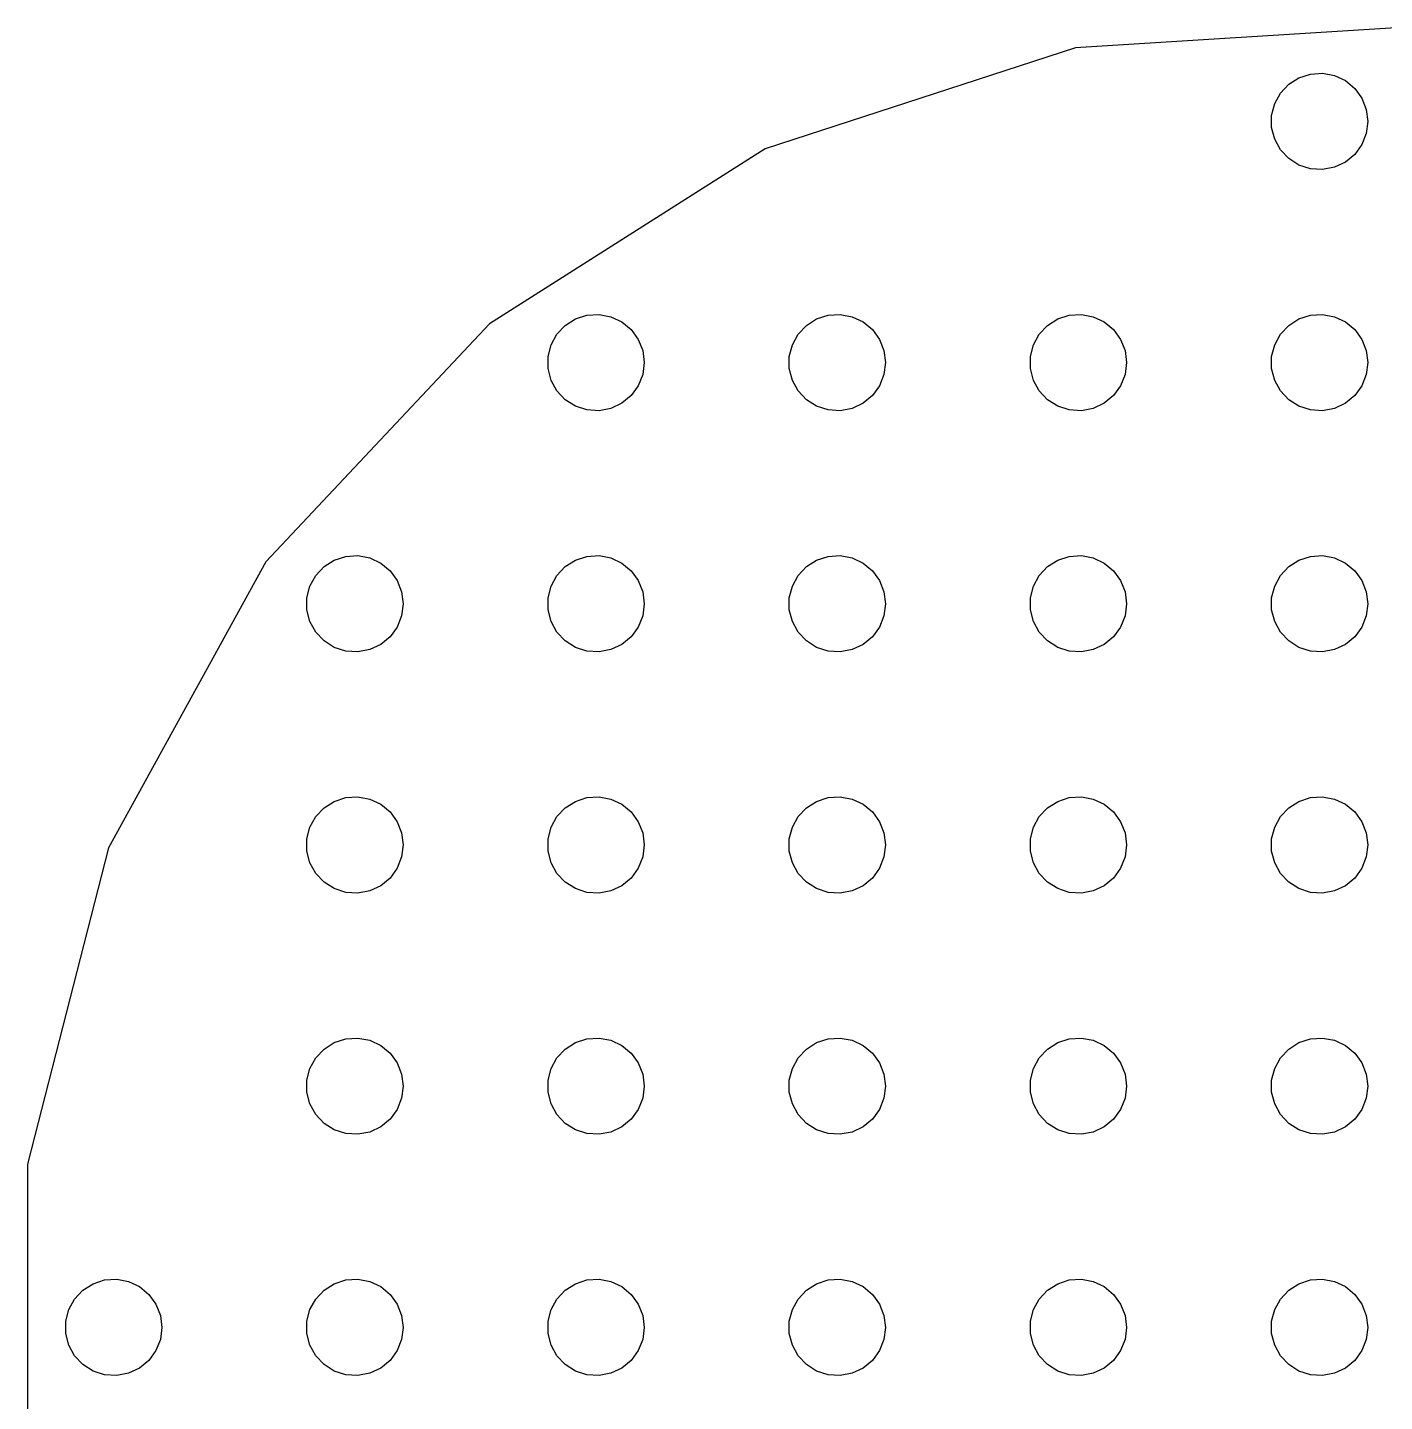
# Model space of a CAD drawing. Header units: metres. Extents: x -80 to 81, y -81 to 81.
# Drawn here: x -80.4 to 4, y -4.6 to 80.8 of the extents above; entities that cross this region are included whole.
import ezdxf

# ---------------------------------------------------------------- set-up
doc = ezdxf.new("R2010")
doc.units = ezdxf.units.M

msp = doc.modelspace()

# ---------------------------------------------------------------- linework, layer by layer
for p, q in [((5.08603, 80.8402), (-15.1779, 79.5653)), ((-15.1779, 79.5653), (-34.4881, 73.291)), ((-1.27733, 77.7145), (-0.562134, 77.9469)), ((-0.562134, 77.9469), (0.18837, 77.9941)), ((0.18837, 77.9941), (0.927048, 77.8532)), ((0.927048, 77.8532), (1.60747, 77.533)), ((-2.42705, 76.7634), (-1.91226, 77.3115)), ((-1.91226, 77.3115), (-1.27733, 77.7145)), ((1.60747, 77.533), (2.1869, 77.0536)), ((2.1869, 77.0536), (2.62891, 76.4453)), ((-2.97633, 75.376), (-2.78932, 76.1044)), ((-2.78932, 76.1044), (-2.42705, 76.7634)), ((2.62891, 76.4453), (2.90575, 75.7461)), ((-2.97633, 74.624), (-2.97633, 75.376)), ((2.90575, 75.7461), (3, 75)), ((-2.78932, 73.8956), (-2.97633, 74.624)), ((3, 75), (2.90575, 74.2539)), ((-2.42705, 73.2366), (-2.78932, 73.8956)), ((2.62891, 73.5547), (2.1869, 72.9464)), ((2.90575, 74.2539), (2.62891, 73.5547)), ((-34.4881, 73.291), (-51.6313, 62.4116)), ((-1.91226, 72.6885), (-2.42705, 73.2366)), ((-1.27733, 72.2855), (-1.91226, 72.6885)), ((2.1869, 72.9464), (1.60747, 72.467)), ((-0.562134, 72.0531), (-1.27733, 72.2855)), ((0.18837, 72.0059), (-0.562134, 72.0531)), ((0.927048, 72.1468), (0.18837, 72.0059)), ((1.60747, 72.467), (0.927048, 72.1468)), ((-51.6313, 62.4116), (-65.5304, 47.6106)), ((-46.9123, 62.3115), (-46.2773, 62.7145)), ((-46.2773, 62.7145), (-45.5621, 62.9469)), ((-45.5621, 62.9469), (-44.8116, 62.9941)), ((-44.8116, 62.9941), (-44.0729, 62.8532)), ((-44.0729, 62.8532), (-43.3925, 62.533)), ((-43.3925, 62.533), (-42.8131, 62.0536)), ((-31.9123, 62.3115), (-31.2773, 62.7145)), ((-31.2773, 62.7145), (-30.5621, 62.9469)), ((-30.5621, 62.9469), (-29.8116, 62.9941)), ((-29.8116, 62.9941), (-29.0729, 62.8532)), ((-29.0729, 62.8532), (-28.3925, 62.533)), ((-28.3925, 62.533), (-27.8131, 62.0536)), ((-16.9123, 62.3115), (-16.2773, 62.7145)), ((-16.2773, 62.7145), (-15.5621, 62.9469)), ((-15.5621, 62.9469), (-14.8116, 62.9941)), ((-14.8116, 62.9941), (-14.0729, 62.8532)), ((-14.0729, 62.8532), (-13.3925, 62.533)), ((-13.3925, 62.533), (-12.8131, 62.0536)), ((-1.91226, 62.3115), (-1.27733, 62.7145)), ((-1.27733, 62.7145), (-0.562134, 62.9469)), ((-0.562134, 62.9469), (0.18837, 62.9941)), ((0.18837, 62.9941), (0.927048, 62.8532)), ((0.927048, 62.8532), (1.60747, 62.533)), ((1.60747, 62.533), (2.1869, 62.0536)), ((-47.7893, 61.1044), (-47.427, 61.7634)), ((-47.427, 61.7634), (-46.9123, 62.3115)), ((-42.8131, 62.0536), (-42.3711, 61.4453)), ((-32.7893, 61.1044), (-32.427, 61.7634)), ((-32.427, 61.7634), (-31.9123, 62.3115)), ((-27.8131, 62.0536), (-27.3711, 61.4453)), ((-17.7893, 61.1044), (-17.427, 61.7634)), ((-17.427, 61.7634), (-16.9123, 62.3115)), ((-12.8131, 62.0536), (-12.3711, 61.4453)), ((-2.78932, 61.1044), (-2.42705, 61.7634)), ((-2.42705, 61.7634), (-1.91226, 62.3115)), ((2.1869, 62.0536), (2.62891, 61.4453)), ((-47.9763, 60.376), (-47.7893, 61.1044)), ((-42.3711, 61.4453), (-42.0942, 60.7461)), ((-42.0942, 60.7461), (-42, 60)), ((-32.9763, 60.376), (-32.7893, 61.1044)), ((-27.3711, 61.4453), (-27.0942, 60.7461)), ((-27.0942, 60.7461), (-27, 60)), ((-17.9763, 60.376), (-17.7893, 61.1044)), ((-12.3711, 61.4453), (-12.0942, 60.7461)), ((-12.0942, 60.7461), (-12, 60)), ((-2.97633, 60.376), (-2.78932, 61.1044)), ((2.62891, 61.4453), (2.90575, 60.7461)), ((2.90575, 60.7461), (3, 60)), ((-47.9763, 59.624), (-47.9763, 60.376)), ((-42, 60), (-42.0942, 59.2539)), ((-32.9763, 59.624), (-32.9763, 60.376)), ((-27, 60), (-27.0942, 59.2539)), ((-17.9763, 59.624), (-17.9763, 60.376)), ((-12, 60), (-12.0942, 59.2539)), ((-2.97633, 59.624), (-2.97633, 60.376)), ((3, 60), (2.90575, 59.2539)), ((-47.7893, 58.8956), (-47.9763, 59.624)), ((-42.0942, 59.2539), (-42.3711, 58.5547)), ((-32.7893, 58.8956), (-32.9763, 59.624)), ((-27.0942, 59.2539), (-27.3711, 58.5547)), ((-17.7893, 58.8956), (-17.9763, 59.624)), ((-12.0942, 59.2539), (-12.3711, 58.5547)), ((-2.78932, 58.8956), (-2.97633, 59.624)), ((2.90575, 59.2539), (2.62891, 58.5547)), ((-47.427, 58.2366), (-47.7893, 58.8956)), ((-46.9123, 57.6885), (-47.427, 58.2366)), ((-42.3711, 58.5547), (-42.8131, 57.9464)), ((-32.427, 58.2366), (-32.7893, 58.8956)), ((-31.9123, 57.6885), (-32.427, 58.2366)), ((-27.3711, 58.5547), (-27.8131, 57.9464)), ((-17.427, 58.2366), (-17.7893, 58.8956)), ((-16.9123, 57.6885), (-17.427, 58.2366)), ((-12.3711, 58.5547), (-12.8131, 57.9464)), ((-2.42705, 58.2366), (-2.78932, 58.8956)), ((-1.91226, 57.6885), (-2.42705, 58.2366)), ((2.62891, 58.5547), (2.1869, 57.9464)), ((-46.2773, 57.2855), (-46.9123, 57.6885)), ((-45.5621, 57.0531), (-46.2773, 57.2855)), ((-43.3925, 57.467), (-44.0729, 57.1468)), ((-42.8131, 57.9464), (-43.3925, 57.467)), ((-31.2773, 57.2855), (-31.9123, 57.6885)), ((-30.5621, 57.0531), (-31.2773, 57.2855)), ((-28.3925, 57.467), (-29.0729, 57.1468)), ((-27.8131, 57.9464), (-28.3925, 57.467)), ((-16.2773, 57.2855), (-16.9123, 57.6885)), ((-15.5621, 57.0531), (-16.2773, 57.2855)), ((-13.3925, 57.467), (-14.0729, 57.1468)), ((-12.8131, 57.9464), (-13.3925, 57.467)), ((-1.27733, 57.2855), (-1.91226, 57.6885)), ((-0.562134, 57.0531), (-1.27733, 57.2855)), ((1.60747, 57.467), (0.927048, 57.1468)), ((2.1869, 57.9464), (1.60747, 57.467)), ((-44.8116, 57.0059), (-45.5621, 57.0531)), ((-44.0729, 57.1468), (-44.8116, 57.0059)), ((-29.8116, 57.0059), (-30.5621, 57.0531)), ((-29.0729, 57.1468), (-29.8116, 57.0059)), ((-14.8116, 57.0059), (-15.5621, 57.0531)), ((-14.0729, 57.1468), (-14.8116, 57.0059)), ((0.18837, 57.0059), (-0.562134, 57.0531)), ((0.927048, 57.1468), (0.18837, 57.0059)), ((-61.2773, 47.7145), (-60.5621, 47.9469)), ((-60.5621, 47.9469), (-59.8116, 47.9941)), ((-59.8116, 47.9941), (-59.0729, 47.8532)), ((-59.0729, 47.8532), (-58.3925, 47.533)), ((-46.2773, 47.7145), (-45.5621, 47.9469)), ((-45.5621, 47.9469), (-44.8116, 47.9941)), ((-44.8116, 47.9941), (-44.0729, 47.8532)), ((-44.0729, 47.8532), (-43.3925, 47.533)), ((-31.2773, 47.7145), (-30.5621, 47.9469)), ((-30.5621, 47.9469), (-29.8116, 47.9941)), ((-29.8116, 47.9941), (-29.0729, 47.8532)), ((-29.0729, 47.8532), (-28.3925, 47.533)), ((-16.2773, 47.7145), (-15.5621, 47.9469)), ((-15.5621, 47.9469), (-14.8116, 47.9941)), ((-14.8116, 47.9941), (-14.0729, 47.8532)), ((-14.0729, 47.8532), (-13.3925, 47.533)), ((-1.27733, 47.7145), (-0.562134, 47.9469)), ((-0.562134, 47.9469), (0.18837, 47.9941)), ((0.18837, 47.9941), (0.927048, 47.8532)), ((0.927048, 47.8532), (1.60747, 47.533)), ((-65.5304, 47.6106), (-75.3119, 29.8181)), ((-62.427, 46.7634), (-61.9123, 47.3115)), ((-61.9123, 47.3115), (-61.2773, 47.7145)), ((-58.3925, 47.533), (-57.8131, 47.0536)), ((-57.8131, 47.0536), (-57.3711, 46.4453)), ((-47.427, 46.7634), (-46.9123, 47.3115)), ((-46.9123, 47.3115), (-46.2773, 47.7145)), ((-43.3925, 47.533), (-42.8131, 47.0536)), ((-42.8131, 47.0536), (-42.3711, 46.4453)), ((-32.427, 46.7634), (-31.9123, 47.3115)), ((-31.9123, 47.3115), (-31.2773, 47.7145)), ((-28.3925, 47.533), (-27.8131, 47.0536)), ((-27.8131, 47.0536), (-27.3711, 46.4453)), ((-17.427, 46.7634), (-16.9123, 47.3115)), ((-16.9123, 47.3115), (-16.2773, 47.7145)), ((-13.3925, 47.533), (-12.8131, 47.0536)), ((-12.8131, 47.0536), (-12.3711, 46.4453)), ((-2.42705, 46.7634), (-1.91226, 47.3115)), ((-1.91226, 47.3115), (-1.27733, 47.7145)), ((1.60747, 47.533), (2.1869, 47.0536)), ((2.1869, 47.0536), (2.62891, 46.4453)), ((-62.7893, 46.1044), (-62.427, 46.7634)), ((-57.3711, 46.4453), (-57.0942, 45.7461)), ((-47.7893, 46.1044), (-47.427, 46.7634)), ((-42.3711, 46.4453), (-42.0942, 45.7461)), ((-32.7893, 46.1044), (-32.427, 46.7634)), ((-27.3711, 46.4453), (-27.0942, 45.7461)), ((-17.7893, 46.1044), (-17.427, 46.7634)), ((-12.3711, 46.4453), (-12.0942, 45.7461)), ((-2.78932, 46.1044), (-2.42705, 46.7634)), ((2.62891, 46.4453), (2.90575, 45.7461)), ((-62.9763, 45.376), (-62.7893, 46.1044)), ((-62.9763, 44.624), (-62.9763, 45.376)), ((-57.0942, 45.7461), (-57, 45)), ((-47.9763, 45.376), (-47.7893, 46.1044)), ((-47.9763, 44.624), (-47.9763, 45.376)), ((-42.0942, 45.7461), (-42, 45)), ((-32.9763, 45.376), (-32.7893, 46.1044)), ((-32.9763, 44.624), (-32.9763, 45.376)), ((-27.0942, 45.7461), (-27, 45)), ((-17.9763, 45.376), (-17.7893, 46.1044)), ((-17.9763, 44.624), (-17.9763, 45.376)), ((-12.0942, 45.7461), (-12, 45)), ((-2.97633, 45.376), (-2.78932, 46.1044)), ((-2.97633, 44.624), (-2.97633, 45.376)), ((2.90575, 45.7461), (3, 45)), ((-62.7893, 43.8956), (-62.9763, 44.624)), ((-57, 45), (-57.0942, 44.2539)), ((-47.7893, 43.8956), (-47.9763, 44.624)), ((-42, 45), (-42.0942, 44.2539)), ((-32.7893, 43.8956), (-32.9763, 44.624)), ((-27, 45), (-27.0942, 44.2539)), ((-17.7893, 43.8956), (-17.9763, 44.624)), ((-12, 45), (-12.0942, 44.2539)), ((-2.78932, 43.8956), (-2.97633, 44.624)), ((3, 45), (2.90575, 44.2539)), ((-62.427, 43.2366), (-62.7893, 43.8956)), ((-57.0942, 44.2539), (-57.3711, 43.5547)), ((-47.427, 43.2366), (-47.7893, 43.8956)), ((-42.0942, 44.2539), (-42.3711, 43.5547)), ((-32.427, 43.2366), (-32.7893, 43.8956)), ((-27.0942, 44.2539), (-27.3711, 43.5547)), ((-17.427, 43.2366), (-17.7893, 43.8956)), ((-12.0942, 44.2539), (-12.3711, 43.5547)), ((-2.42705, 43.2366), (-2.78932, 43.8956)), ((2.90575, 44.2539), (2.62891, 43.5547)), ((-61.9123, 42.6885), (-62.427, 43.2366)), ((-57.8131, 42.9464), (-58.3925, 42.467)), ((-57.3711, 43.5547), (-57.8131, 42.9464)), ((-46.9123, 42.6885), (-47.427, 43.2366)), ((-42.8131, 42.9464), (-43.3925, 42.467)), ((-42.3711, 43.5547), (-42.8131, 42.9464)), ((-31.9123, 42.6885), (-32.427, 43.2366)), ((-27.8131, 42.9464), (-28.3925, 42.467)), ((-27.3711, 43.5547), (-27.8131, 42.9464)), ((-16.9123, 42.6885), (-17.427, 43.2366)), ((-12.8131, 42.9464), (-13.3925, 42.467)), ((-12.3711, 43.5547), (-12.8131, 42.9464)), ((-1.91226, 42.6885), (-2.42705, 43.2366)), ((2.1869, 42.9464), (1.60747, 42.467)), ((2.62891, 43.5547), (2.1869, 42.9464)), ((-61.2773, 42.2855), (-61.9123, 42.6885)), ((-60.5621, 42.0531), (-61.2773, 42.2855)), ((-59.8116, 42.0059), (-60.5621, 42.0531)), ((-59.0729, 42.1468), (-59.8116, 42.0059)), ((-58.3925, 42.467), (-59.0729, 42.1468)), ((-46.2773, 42.2855), (-46.9123, 42.6885)), ((-45.5621, 42.0531), (-46.2773, 42.2855)), ((-44.8116, 42.0059), (-45.5621, 42.0531)), ((-44.0729, 42.1468), (-44.8116, 42.0059)), ((-43.3925, 42.467), (-44.0729, 42.1468)), ((-31.2773, 42.2855), (-31.9123, 42.6885)), ((-30.5621, 42.0531), (-31.2773, 42.2855)), ((-29.8116, 42.0059), (-30.5621, 42.0531)), ((-29.0729, 42.1468), (-29.8116, 42.0059)), ((-28.3925, 42.467), (-29.0729, 42.1468)), ((-16.2773, 42.2855), (-16.9123, 42.6885)), ((-15.5621, 42.0531), (-16.2773, 42.2855)), ((-14.8116, 42.0059), (-15.5621, 42.0531)), ((-14.0729, 42.1468), (-14.8116, 42.0059)), ((-13.3925, 42.467), (-14.0729, 42.1468)), ((-1.27733, 42.2855), (-1.91226, 42.6885)), ((-0.562134, 42.0531), (-1.27733, 42.2855)), ((0.18837, 42.0059), (-0.562134, 42.0531)), ((0.927048, 42.1468), (0.18837, 42.0059)), ((1.60747, 42.467), (0.927048, 42.1468)), ((-61.9123, 32.3115), (-61.2773, 32.7145)), ((-61.2773, 32.7145), (-60.5621, 32.9469)), ((-60.5621, 32.9469), (-59.8116, 32.9941)), ((-59.8116, 32.9941), (-59.0729, 32.8532)), ((-59.0729, 32.8532), (-58.3925, 32.533)), ((-58.3925, 32.533), (-57.8131, 32.0536)), ((-46.9123, 32.3115), (-46.2773, 32.7145)), ((-46.2773, 32.7145), (-45.5621, 32.9469)), ((-45.5621, 32.9469), (-44.8116, 32.9941)), ((-44.8116, 32.9941), (-44.0729, 32.8532)), ((-44.0729, 32.8532), (-43.3925, 32.533)), ((-43.3925, 32.533), (-42.8131, 32.0536)), ((-31.9123, 32.3115), (-31.2773, 32.7145)), ((-31.2773, 32.7145), (-30.5621, 32.9469)), ((-30.5621, 32.9469), (-29.8116, 32.9941)), ((-29.8116, 32.9941), (-29.0729, 32.8532)), ((-29.0729, 32.8532), (-28.3925, 32.533)), ((-28.3925, 32.533), (-27.8131, 32.0536)), ((-16.9123, 32.3115), (-16.2773, 32.7145)), ((-16.2773, 32.7145), (-15.5621, 32.9469)), ((-15.5621, 32.9469), (-14.8116, 32.9941)), ((-14.8116, 32.9941), (-14.0729, 32.8532)), ((-14.0729, 32.8532), (-13.3925, 32.533)), ((-13.3925, 32.533), (-12.8131, 32.0536)), ((-1.91226, 32.3115), (-1.27733, 32.7145)), ((-1.27733, 32.7145), (-0.562134, 32.9469)), ((-0.562134, 32.9469), (0.18837, 32.9941)), ((0.18837, 32.9941), (0.927048, 32.8532)), ((0.927048, 32.8532), (1.60747, 32.533)), ((1.60747, 32.533), (2.1869, 32.0536)), ((-62.7893, 31.1044), (-62.427, 31.7634)), ((-62.427, 31.7634), (-61.9123, 32.3115)), ((-57.8131, 32.0536), (-57.3711, 31.4453)), ((-47.7893, 31.1044), (-47.427, 31.7634)), ((-47.427, 31.7634), (-46.9123, 32.3115)), ((-42.8131, 32.0536), (-42.3711, 31.4453)), ((-32.7893, 31.1044), (-32.427, 31.7634)), ((-32.427, 31.7634), (-31.9123, 32.3115)), ((-27.8131, 32.0536), (-27.3711, 31.4453)), ((-17.7893, 31.1044), (-17.427, 31.7634)), ((-17.427, 31.7634), (-16.9123, 32.3115)), ((-12.8131, 32.0536), (-12.3711, 31.4453)), ((-2.78932, 31.1044), (-2.42705, 31.7634)), ((-2.42705, 31.7634), (-1.91226, 32.3115)), ((2.1869, 32.0536), (2.62891, 31.4453)), ((-62.9763, 30.376), (-62.7893, 31.1044)), ((-57.3711, 31.4453), (-57.0942, 30.7461)), ((-47.9763, 30.376), (-47.7893, 31.1044)), ((-42.3711, 31.4453), (-42.0942, 30.7461)), ((-32.9763, 30.376), (-32.7893, 31.1044)), ((-27.3711, 31.4453), (-27.0942, 30.7461)), ((-17.9763, 30.376), (-17.7893, 31.1044)), ((-12.3711, 31.4453), (-12.0942, 30.7461)), ((-2.97633, 30.376), (-2.78932, 31.1044)), ((2.62891, 31.4453), (2.90575, 30.7461)), ((-62.9763, 29.624), (-62.9763, 30.376)), ((-57.0942, 30.7461), (-57, 30)), ((-57, 30), (-57.0942, 29.2539)), ((-47.9763, 29.624), (-47.9763, 30.376)), ((-42.0942, 30.7461), (-42, 30)), ((-42, 30), (-42.0942, 29.2539)), ((-32.9763, 29.624), (-32.9763, 30.376)), ((-27.0942, 30.7461), (-27, 30)), ((-27, 30), (-27.0942, 29.2539)), ((-17.9763, 29.624), (-17.9763, 30.376)), ((-12.0942, 30.7461), (-12, 30)), ((-12, 30), (-12.0942, 29.2539)), ((-2.97633, 29.624), (-2.97633, 30.376)), ((2.90575, 30.7461), (3, 30)), ((3, 30), (2.90575, 29.2539)), ((-75.3119, 29.8181), (-80.3613, 10.152)), ((-62.7893, 28.8956), (-62.9763, 29.624)), ((-57.0942, 29.2539), (-57.3711, 28.5547)), ((-47.7893, 28.8956), (-47.9763, 29.624)), ((-42.0942, 29.2539), (-42.3711, 28.5547)), ((-32.7893, 28.8956), (-32.9763, 29.624)), ((-27.0942, 29.2539), (-27.3711, 28.5547)), ((-17.7893, 28.8956), (-17.9763, 29.624)), ((-12.0942, 29.2539), (-12.3711, 28.5547)), ((-2.78932, 28.8956), (-2.97633, 29.624)), ((2.90575, 29.2539), (2.62891, 28.5547)), ((-62.427, 28.2366), (-62.7893, 28.8956)), ((-61.9123, 27.6884), (-62.427, 28.2366)), ((-57.3711, 28.5547), (-57.8131, 27.9464)), ((-47.427, 28.2366), (-47.7893, 28.8956)), ((-46.9123, 27.6884), (-47.427, 28.2366)), ((-42.3711, 28.5547), (-42.8131, 27.9464)), ((-32.427, 28.2366), (-32.7893, 28.8956)), ((-31.9123, 27.6884), (-32.427, 28.2366)), ((-27.3711, 28.5547), (-27.8131, 27.9464)), ((-17.427, 28.2366), (-17.7893, 28.8956)), ((-16.9123, 27.6884), (-17.427, 28.2366)), ((-12.3711, 28.5547), (-12.8131, 27.9464)), ((-2.42705, 28.2366), (-2.78932, 28.8956)), ((-1.91226, 27.6884), (-2.42705, 28.2366)), ((2.62891, 28.5547), (2.1869, 27.9464)), ((-61.2773, 27.2855), (-61.9123, 27.6884)), ((-58.3925, 27.467), (-59.0729, 27.1468)), ((-57.8131, 27.9464), (-58.3925, 27.467)), ((-46.2773, 27.2855), (-46.9123, 27.6884)), ((-43.3925, 27.467), (-44.0729, 27.1468)), ((-42.8131, 27.9464), (-43.3925, 27.467)), ((-31.2773, 27.2855), (-31.9123, 27.6884)), ((-28.3925, 27.467), (-29.0729, 27.1468)), ((-27.8131, 27.9464), (-28.3925, 27.467)), ((-16.2773, 27.2855), (-16.9123, 27.6884)), ((-13.3925, 27.467), (-14.0729, 27.1468)), ((-12.8131, 27.9464), (-13.3925, 27.467)), ((-1.27733, 27.2855), (-1.91226, 27.6884)), ((1.60747, 27.467), (0.927048, 27.1468)), ((2.1869, 27.9464), (1.60747, 27.467)), ((-60.5621, 27.0531), (-61.2773, 27.2855)), ((-59.8116, 27.0059), (-60.5621, 27.0531)), ((-59.0729, 27.1468), (-59.8116, 27.0059)), ((-45.5621, 27.0531), (-46.2773, 27.2855)), ((-44.8116, 27.0059), (-45.5621, 27.0531)), ((-44.0729, 27.1468), (-44.8116, 27.0059)), ((-30.5621, 27.0531), (-31.2773, 27.2855)), ((-29.8116, 27.0059), (-30.5621, 27.0531)), ((-29.0729, 27.1468), (-29.8116, 27.0059)), ((-15.5621, 27.0531), (-16.2773, 27.2855)), ((-14.8116, 27.0059), (-15.5621, 27.0531)), ((-14.0729, 27.1468), (-14.8116, 27.0059)), ((-0.562134, 27.0531), (-1.27733, 27.2855)), ((0.18837, 27.0059), (-0.562134, 27.0531)), ((0.927048, 27.1468), (0.18837, 27.0059)), ((-61.2773, 17.7145), (-60.5621, 17.9469)), ((-60.5621, 17.9469), (-59.8116, 17.9941)), ((-59.8116, 17.9941), (-59.0729, 17.8532)), ((-46.2773, 17.7145), (-45.5621, 17.9469)), ((-45.5621, 17.9469), (-44.8116, 17.9941)), ((-44.8116, 17.9941), (-44.0729, 17.8532)), ((-31.2773, 17.7145), (-30.5621, 17.9469)), ((-30.5621, 17.9469), (-29.8116, 17.9941)), ((-29.8116, 17.9941), (-29.0729, 17.8532)), ((-16.2773, 17.7145), (-15.5621, 17.9469)), ((-15.5621, 17.9469), (-14.8116, 17.9941)), ((-14.8116, 17.9941), (-14.0729, 17.8532)), ((-1.27733, 17.7145), (-0.562134, 17.9469)), ((-0.562134, 17.9469), (0.18837, 17.9941)), ((0.18837, 17.9941), (0.927048, 17.8532)), ((-62.427, 16.7634), (-61.9123, 17.3115)), ((-61.9123, 17.3115), (-61.2773, 17.7145)), ((-59.0729, 17.8532), (-58.3925, 17.533)), ((-58.3925, 17.533), (-57.8131, 17.0536)), ((-47.427, 16.7634), (-46.9123, 17.3115)), ((-46.9123, 17.3115), (-46.2773, 17.7145)), ((-44.0729, 17.8532), (-43.3925, 17.533)), ((-43.3925, 17.533), (-42.8131, 17.0536)), ((-32.427, 16.7634), (-31.9123, 17.3115)), ((-31.9123, 17.3115), (-31.2773, 17.7145)), ((-29.0729, 17.8532), (-28.3925, 17.533)), ((-28.3925, 17.533), (-27.8131, 17.0536)), ((-17.427, 16.7634), (-16.9123, 17.3115)), ((-16.9123, 17.3115), (-16.2773, 17.7145)), ((-14.0729, 17.8532), (-13.3925, 17.533)), ((-13.3925, 17.533), (-12.8131, 17.0536)), ((-2.42705, 16.7634), (-1.91226, 17.3115)), ((-1.91226, 17.3115), (-1.27733, 17.7145)), ((0.927048, 17.8532), (1.60747, 17.533)), ((1.60747, 17.533), (2.1869, 17.0536)), ((-62.7893, 16.1044), (-62.427, 16.7634)), ((-57.8131, 17.0536), (-57.3711, 16.4453)), ((-57.3711, 16.4453), (-57.0942, 15.7461)), ((-47.7893, 16.1044), (-47.427, 16.7634)), ((-42.8131, 17.0536), (-42.3711, 16.4453)), ((-42.3711, 16.4453), (-42.0942, 15.7461)), ((-32.7893, 16.1044), (-32.427, 16.7634)), ((-27.8131, 17.0536), (-27.3711, 16.4453)), ((-27.3711, 16.4453), (-27.0942, 15.7461)), ((-17.7893, 16.1044), (-17.427, 16.7634)), ((-12.8131, 17.0536), (-12.3711, 16.4453)), ((-12.3711, 16.4453), (-12.0942, 15.7461)), ((-2.78932, 16.1044), (-2.42705, 16.7634)), ((2.1869, 17.0536), (2.62891, 16.4453)), ((2.62891, 16.4453), (2.90575, 15.7461)), ((-62.9763, 15.376), (-62.7893, 16.1044)), ((-57.0942, 15.7461), (-57, 15)), ((-47.9763, 15.376), (-47.7893, 16.1044)), ((-42.0942, 15.7461), (-42, 15)), ((-32.9763, 15.376), (-32.7893, 16.1044)), ((-27.0942, 15.7461), (-27, 15)), ((-17.9763, 15.376), (-17.7893, 16.1044)), ((-12.0942, 15.7461), (-12, 15)), ((-2.97633, 15.376), (-2.78932, 16.1044)), ((2.90575, 15.7461), (3, 15)), ((-62.9763, 14.624), (-62.9763, 15.376)), ((-62.7893, 13.8956), (-62.9763, 14.624)), ((-57, 15), (-57.0942, 14.2539)), ((-47.9763, 14.624), (-47.9763, 15.376)), ((-47.7893, 13.8956), (-47.9763, 14.624)), ((-42, 15), (-42.0942, 14.2539)), ((-32.9763, 14.624), (-32.9763, 15.376)), ((-32.7893, 13.8956), (-32.9763, 14.624)), ((-27, 15), (-27.0942, 14.2539)), ((-17.9763, 14.624), (-17.9763, 15.376)), ((-17.7893, 13.8956), (-17.9763, 14.624)), ((-12, 15), (-12.0942, 14.2539)), ((-2.97633, 14.624), (-2.97633, 15.376)), ((-2.78932, 13.8956), (-2.97633, 14.624)), ((3, 15), (2.90575, 14.2539)), ((-62.427, 13.2366), (-62.7893, 13.8956)), ((-57.0942, 14.2539), (-57.3711, 13.5547)), ((-47.427, 13.2366), (-47.7893, 13.8956)), ((-42.0942, 14.2539), (-42.3711, 13.5547)), ((-32.427, 13.2366), (-32.7893, 13.8956)), ((-27.0942, 14.2539), (-27.3711, 13.5547)), ((-17.427, 13.2366), (-17.7893, 13.8956)), ((-12.0942, 14.2539), (-12.3711, 13.5547)), ((-2.42705, 13.2366), (-2.78932, 13.8956)), ((2.90575, 14.2539), (2.62891, 13.5547)), ((-61.9123, 12.6884), (-62.427, 13.2366)), ((-57.8131, 12.9464), (-58.3925, 12.467)), ((-57.3711, 13.5547), (-57.8131, 12.9464)), ((-46.9123, 12.6884), (-47.427, 13.2366)), ((-42.8131, 12.9464), (-43.3925, 12.467)), ((-42.3711, 13.5547), (-42.8131, 12.9464)), ((-31.9123, 12.6884), (-32.427, 13.2366)), ((-27.8131, 12.9464), (-28.3925, 12.467)), ((-27.3711, 13.5547), (-27.8131, 12.9464)), ((-16.9123, 12.6884), (-17.427, 13.2366)), ((-12.8131, 12.9464), (-13.3925, 12.467)), ((-12.3711, 13.5547), (-12.8131, 12.9464)), ((-1.91226, 12.6884), (-2.42705, 13.2366)), ((2.1869, 12.9464), (1.60747, 12.467)), ((2.62891, 13.5547), (2.1869, 12.9464)), ((-61.2773, 12.2855), (-61.9123, 12.6884)), ((-60.5621, 12.0531), (-61.2773, 12.2855)), ((-59.8116, 12.0059), (-60.5621, 12.0531)), ((-59.0729, 12.1468), (-59.8116, 12.0059)), ((-58.3925, 12.467), (-59.0729, 12.1468)), ((-46.2773, 12.2855), (-46.9123, 12.6884)), ((-45.5621, 12.0531), (-46.2773, 12.2855)), ((-44.8116, 12.0059), (-45.5621, 12.0531)), ((-44.0729, 12.1468), (-44.8116, 12.0059)), ((-43.3925, 12.467), (-44.0729, 12.1468)), ((-31.2773, 12.2855), (-31.9123, 12.6884)), ((-30.5621, 12.0531), (-31.2773, 12.2855)), ((-29.8116, 12.0059), (-30.5621, 12.0531)), ((-29.0729, 12.1468), (-29.8116, 12.0059)), ((-28.3925, 12.467), (-29.0729, 12.1468)), ((-16.2773, 12.2855), (-16.9123, 12.6884)), ((-15.5621, 12.0531), (-16.2773, 12.2855)), ((-14.8116, 12.0059), (-15.5621, 12.0531)), ((-14.0729, 12.1468), (-14.8116, 12.0059)), ((-13.3925, 12.467), (-14.0729, 12.1468)), ((-1.27733, 12.2855), (-1.91226, 12.6884)), ((-0.562134, 12.0531), (-1.27733, 12.2855)), ((0.18837, 12.0059), (-0.562134, 12.0531)), ((0.927048, 12.1468), (0.18837, 12.0059)), ((1.60747, 12.467), (0.927048, 12.1468)), ((-80.3613, 10.152), (-80.3613, -10.152)), ((-76.9123, 2.31154), (-76.2773, 2.71448)), ((-76.2773, 2.71448), (-75.5621, 2.94685)), ((-75.5621, 2.94685), (-74.8116, 2.99408)), ((-74.8116, 2.99408), (-74.073, 2.85316)), ((-74.073, 2.85316), (-73.3925, 2.53297)), ((-61.9123, 2.31154), (-61.2773, 2.71448)), ((-61.2773, 2.71448), (-60.5621, 2.94685)), ((-60.5621, 2.94685), (-59.8116, 2.99408)), ((-59.8116, 2.99408), (-59.0729, 2.85316)), ((-59.0729, 2.85316), (-58.3925, 2.53297)), ((-46.9123, 2.31154), (-46.2773, 2.71448)), ((-46.2773, 2.71448), (-45.5621, 2.94685)), ((-45.5621, 2.94685), (-44.8116, 2.99408)), ((-44.8116, 2.99408), (-44.0729, 2.85316)), ((-44.0729, 2.85316), (-43.3925, 2.53297)), ((-31.9123, 2.31154), (-31.2773, 2.71448)), ((-31.2773, 2.71448), (-30.5621, 2.94685)), ((-30.5621, 2.94685), (-29.8116, 2.99408)), ((-29.8116, 2.99408), (-29.0729, 2.85316)), ((-29.0729, 2.85316), (-28.3925, 2.53297)), ((-16.9123, 2.31154), (-16.2773, 2.71448)), ((-16.2773, 2.71448), (-15.5621, 2.94685)), ((-15.5621, 2.94685), (-14.8116, 2.99408)), ((-14.8116, 2.99408), (-14.0729, 2.85316)), ((-14.0729, 2.85316), (-13.3925, 2.53297)), ((-1.91226, 2.31154), (-1.27733, 2.71448)), ((-1.27733, 2.71448), (-0.562134, 2.94685)), ((-0.562134, 2.94685), (0.18837, 2.99408)), ((0.18837, 2.99408), (0.927048, 2.85316)), ((0.927048, 2.85316), (1.60747, 2.53297)), ((-77.7893, 1.10437), (-77.427, 1.76335)), ((-77.427, 1.76335), (-76.9123, 2.31154)), ((-73.3925, 2.53297), (-72.8131, 2.05363)), ((-72.8131, 2.05363), (-72.3711, 1.44525)), ((-62.7893, 1.10437), (-62.427, 1.76335)), ((-62.427, 1.76335), (-61.9123, 2.31154)), ((-58.3925, 2.53297), (-57.8131, 2.05363)), ((-57.8131, 2.05363), (-57.3711, 1.44525)), ((-47.7893, 1.10437), (-47.427, 1.76335)), ((-47.427, 1.76335), (-46.9123, 2.31154)), ((-43.3925, 2.53297), (-42.8131, 2.05363)), ((-42.8131, 2.05363), (-42.3711, 1.44525)), ((-32.7893, 1.10437), (-32.427, 1.76335)), ((-32.427, 1.76335), (-31.9123, 2.31154)), ((-28.3925, 2.53297), (-27.8131, 2.05363)), ((-27.8131, 2.05363), (-27.3711, 1.44525)), ((-17.7893, 1.10437), (-17.427, 1.76335)), ((-17.427, 1.76335), (-16.9123, 2.31154)), ((-13.3925, 2.53297), (-12.8131, 2.05363)), ((-12.8131, 2.05363), (-12.3711, 1.44525)), ((-2.78932, 1.10437), (-2.42705, 1.76335)), ((-2.42705, 1.76335), (-1.91226, 2.31154)), ((1.60747, 2.53297), (2.1869, 2.05363)), ((2.1869, 2.05363), (2.62891, 1.44525)), ((-77.9763, 0.375992), (-77.7893, 1.10437)), ((-72.3711, 1.44525), (-72.0943, 0.746063)), ((-62.9763, 0.375992), (-62.7893, 1.10437)), ((-57.3711, 1.44525), (-57.0942, 0.746063)), ((-47.9763, 0.375992), (-47.7893, 1.10437)), ((-42.3711, 1.44525), (-42.0942, 0.746063)), ((-32.9763, 0.375992), (-32.7893, 1.10437)), ((-27.3711, 1.44525), (-27.0942, 0.746063)), ((-17.9763, 0.375992), (-17.7893, 1.10437)), ((-12.3711, 1.44525), (-12.0942, 0.746063)), ((-2.97633, 0.375992), (-2.78932, 1.10437)), ((2.62891, 1.44525), (2.90575, 0.746063)), ((-77.9763, -0.375992), (-77.9763, 0.375992)), ((-72.0943, 0.746063), (-72, 0)), ((-72, 0), (-72.0943, -0.746063)), ((-62.9763, -0.375992), (-62.9763, 0.375992)), ((-57.0942, 0.746063), (-57, 0)), ((-57, 0), (-57.0942, -0.746063)), ((-47.9763, -0.375992), (-47.9763, 0.375992)), ((-42.0942, 0.746063), (-42, 0)), ((-42, 0), (-42.0942, -0.746063)), ((-32.9763, -0.375992), (-32.9763, 0.375992)), ((-27.0942, 0.746063), (-27, 0)), ((-27, 0), (-27.0942, -0.746063)), ((-17.9763, -0.375992), (-17.9763, 0.375992)), ((-12.0942, 0.746063), (-12, 0)), ((-12, 0), (-12.0942, -0.746063)), ((-2.97633, -0.375992), (-2.97633, 0.375992)), ((2.90575, 0.746063), (3, 0)), ((3, 0), (2.90575, -0.746063)), ((-77.7893, -1.10437), (-77.9763, -0.375992)), ((-72.0943, -0.746063), (-72.3711, -1.44525)), ((-62.7893, -1.10437), (-62.9763, -0.375992)), ((-57.0942, -0.746063), (-57.3711, -1.44525)), ((-47.7893, -1.10437), (-47.9763, -0.375992)), ((-42.0942, -0.746063), (-42.3711, -1.44525)), ((-32.7893, -1.10437), (-32.9763, -0.375992)), ((-27.0942, -0.746063), (-27.3711, -1.44525)), ((-17.7893, -1.10437), (-17.9763, -0.375992)), ((-12.0942, -0.746063), (-12.3711, -1.44525)), ((-2.78932, -1.10437), (-2.97633, -0.375992)), ((2.90575, -0.746063), (2.62891, -1.44525)), ((-77.427, -1.76335), (-77.7893, -1.10437)), ((-72.3711, -1.44525), (-72.8131, -2.05363)), ((-62.427, -1.76335), (-62.7893, -1.10437)), ((-57.3711, -1.44525), (-57.8131, -2.05363)), ((-47.427, -1.76335), (-47.7893, -1.10437)), ((-42.3711, -1.44525), (-42.8131, -2.05363)), ((-32.427, -1.76335), (-32.7893, -1.10437)), ((-27.3711, -1.44525), (-27.8131, -2.05363)), ((-17.427, -1.76335), (-17.7893, -1.10437)), ((-12.3711, -1.44525), (-12.8131, -2.05363)), ((-2.42705, -1.76335), (-2.78932, -1.10437)), ((2.62891, -1.44525), (2.1869, -2.05363)), ((-76.9123, -2.31154), (-77.427, -1.76335)), ((-76.2773, -2.71448), (-76.9123, -2.31154)), ((-73.3925, -2.53297), (-74.073, -2.85316)), ((-72.8131, -2.05363), (-73.3925, -2.53297)), ((-61.9123, -2.31154), (-62.427, -1.76335)), ((-61.2773, -2.71448), (-61.9123, -2.31154)), ((-58.3925, -2.53297), (-59.0729, -2.85316)), ((-57.8131, -2.05363), (-58.3925, -2.53297)), ((-46.9123, -2.31154), (-47.427, -1.76335)), ((-46.2773, -2.71448), (-46.9123, -2.31154)), ((-43.3925, -2.53297), (-44.0729, -2.85316)), ((-42.8131, -2.05363), (-43.3925, -2.53297)), ((-31.9123, -2.31154), (-32.427, -1.76335)), ((-31.2773, -2.71448), (-31.9123, -2.31154)), ((-28.3925, -2.53297), (-29.0729, -2.85316)), ((-27.8131, -2.05363), (-28.3925, -2.53297)), ((-16.9123, -2.31154), (-17.427, -1.76335)), ((-16.2773, -2.71448), (-16.9123, -2.31154)), ((-13.3925, -2.53297), (-14.0729, -2.85316)), ((-12.8131, -2.05363), (-13.3925, -2.53297)), ((-1.91226, -2.31154), (-2.42705, -1.76335)), ((-1.27733, -2.71448), (-1.91226, -2.31154)), ((1.60747, -2.53297), (0.927048, -2.85316)), ((2.1869, -2.05363), (1.60747, -2.53297)), ((-75.5621, -2.94685), (-76.2773, -2.71448)), ((-74.8116, -2.99408), (-75.5621, -2.94685)), ((-74.073, -2.85316), (-74.8116, -2.99408)), ((-60.5621, -2.94685), (-61.2773, -2.71448)), ((-59.8116, -2.99408), (-60.5621, -2.94685)), ((-59.0729, -2.85316), (-59.8116, -2.99408)), ((-45.5621, -2.94685), (-46.2773, -2.71448)), ((-44.8116, -2.99408), (-45.5621, -2.94685)), ((-44.0729, -2.85316), (-44.8116, -2.99408)), ((-30.5621, -2.94685), (-31.2773, -2.71448)), ((-29.8116, -2.99408), (-30.5621, -2.94685)), ((-29.0729, -2.85316), (-29.8116, -2.99408)), ((-15.5621, -2.94685), (-16.2773, -2.71448)), ((-14.8116, -2.99408), (-15.5621, -2.94685)), ((-14.0729, -2.85316), (-14.8116, -2.99408)), ((-0.562134, -2.94685), (-1.27733, -2.71448)), ((0.18837, -2.99408), (-0.562134, -2.94685)), ((0.927048, -2.85316), (0.18837, -2.99408))]:
    msp.add_line(p, q)

doc.saveas('drawing.dxf')
